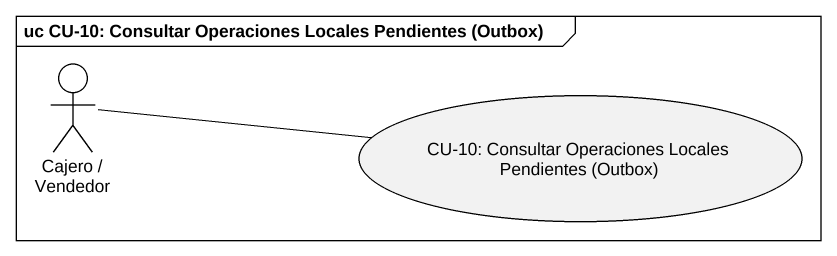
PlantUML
@startuml
mainframe uc CU-10: Consultar Operaciones Locales Pendientes (Outbox)
actor "Cajero / Vendedor" as Cajero_Vendedor
usecase "CU-10: Consultar Operaciones Locales Pendientes (Outbox)" as CU_10_Consultar_Operaciones
Cajero_Vendedor -right- CU_10_Consultar_Operaciones
@enduml
